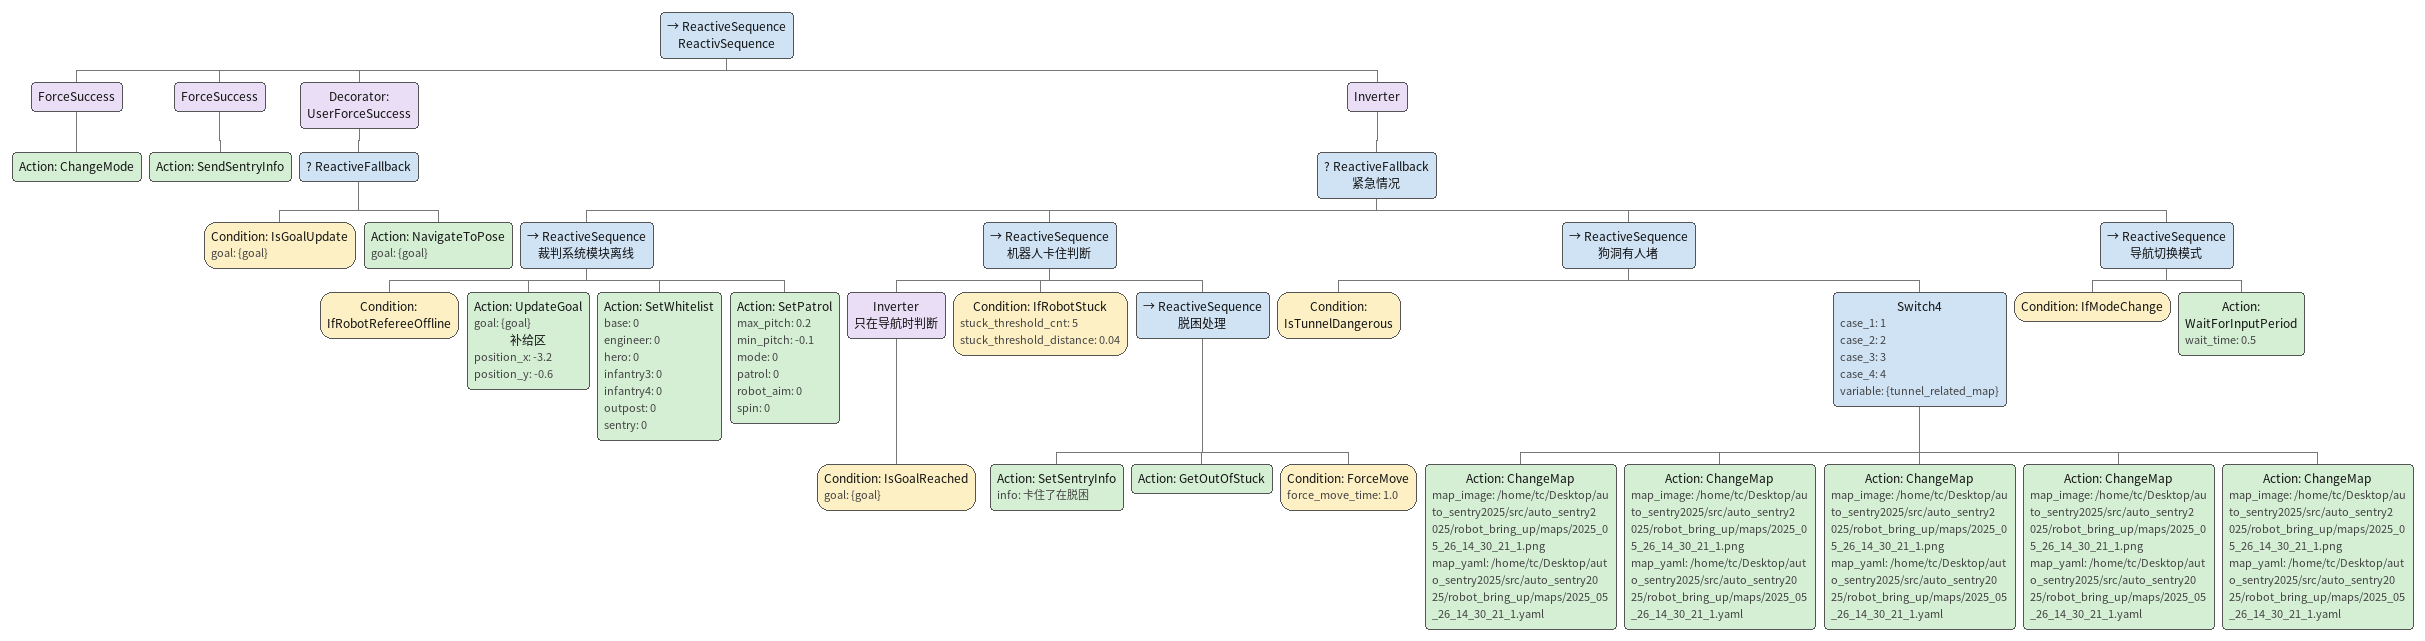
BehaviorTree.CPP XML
<ReactiveSequence name="ReactivSequence">
    <ForceSuccess>
        <Action ID="ChangeMode"/>
    </ForceSuccess>
    <ForceSuccess>
        <Action ID="SendSentryInfo"/>
    </ForceSuccess>
    <Decorator ID="UserForceSuccess">
        <ReactiveFallback>
            <Condition ID="IsGoalUpdate" goal="{goal}"/>
            <Action ID="NavigateToPose" goal="{goal}"/>
        </ReactiveFallback>
    </Decorator>
    <Inverter>
        <ReactiveFallback name="紧急情况">
            <ReactiveSequence name="裁判系统模块离线">
                <Condition ID="IfRobotRefereeOffline"/>
                <Action ID="UpdateGoal" goal="{goal}" name="补给区" position_x="-3.2" position_y="-0.6"/>
                <Action ID="SetWhitelist" base="0" engineer="0" hero="0" infantry3="0" infantry4="0" outpost="0" sentry="0"/>
                <Action ID="SetPatrol" max_pitch="0.2" min_pitch="-0.1" mode="0" patrol="0" robot_aim="0" spin="0"/>
            </ReactiveSequence>
            <ReactiveSequence name="机器人卡住判断">
                <Inverter name="只在导航时判断">
                    <Condition ID="IsGoalReached" goal="{goal}"/>
                </Inverter>
                <Condition ID="IfRobotStuck" stuck_threshold_cnt="5" stuck_threshold_distance="0.04"/>
                <ReactiveSequence name="脱困处理">
                    <Action ID="SetSentryInfo" info="卡住了在脱困"/>
                    <Action ID="GetOutOfStuck"/>
                    <Condition ID="ForceMove" force_move_time="1.0"/>
                </ReactiveSequence>
            </ReactiveSequence>
            <ReactiveSequence name="狗洞有人堵">
                <Condition ID="IsTunnelDangerous"/>
                <Switch4 case_1="1" case_2="2" case_3="3" case_4="4" variable="{tunnel_related_map}">
                    <Action ID="ChangeMap" map_image="/home/tc/Desktop/auto_sentry2025/src/auto_sentry2025/robot_bring_up/maps/2025_05_26_14_30_21_1.png" map_yaml="/home/tc/Desktop/auto_sentry2025/src/auto_sentry2025/robot_bring_up/maps/2025_05_26_14_30_21_1.yaml"/>
                    <Action ID="ChangeMap" map_image="/home/tc/Desktop/auto_sentry2025/src/auto_sentry2025/robot_bring_up/maps/2025_05_26_14_30_21_1.png" map_yaml="/home/tc/Desktop/auto_sentry2025/src/auto_sentry2025/robot_bring_up/maps/2025_05_26_14_30_21_1.yaml"/>
                    <Action ID="ChangeMap" map_image="/home/tc/Desktop/auto_sentry2025/src/auto_sentry2025/robot_bring_up/maps/2025_05_26_14_30_21_1.png" map_yaml="/home/tc/Desktop/auto_sentry2025/src/auto_sentry2025/robot_bring_up/maps/2025_05_26_14_30_21_1.yaml"/>
                    <Action ID="ChangeMap" map_image="/home/tc/Desktop/auto_sentry2025/src/auto_sentry2025/robot_bring_up/maps/2025_05_26_14_30_21_1.png" map_yaml="/home/tc/Desktop/auto_sentry2025/src/auto_sentry2025/robot_bring_up/maps/2025_05_26_14_30_21_1.yaml"/>
                    <Action ID="ChangeMap" map_image="/home/tc/Desktop/auto_sentry2025/src/auto_sentry2025/robot_bring_up/maps/2025_05_26_14_30_21_1.png" map_yaml="/home/tc/Desktop/auto_sentry2025/src/auto_sentry2025/robot_bring_up/maps/2025_05_26_14_30_21_1.yaml"/>
                </Switch4>
            </ReactiveSequence>
            <ReactiveSequence name="导航切换模式">
                <Condition ID="IfModeChange"/>
                <Action ID="WaitForInputPeriod" wait_time="0.5"/>
            </ReactiveSequence>
        </ReactiveFallback>
    </Inverter>
</ReactiveSequence>
